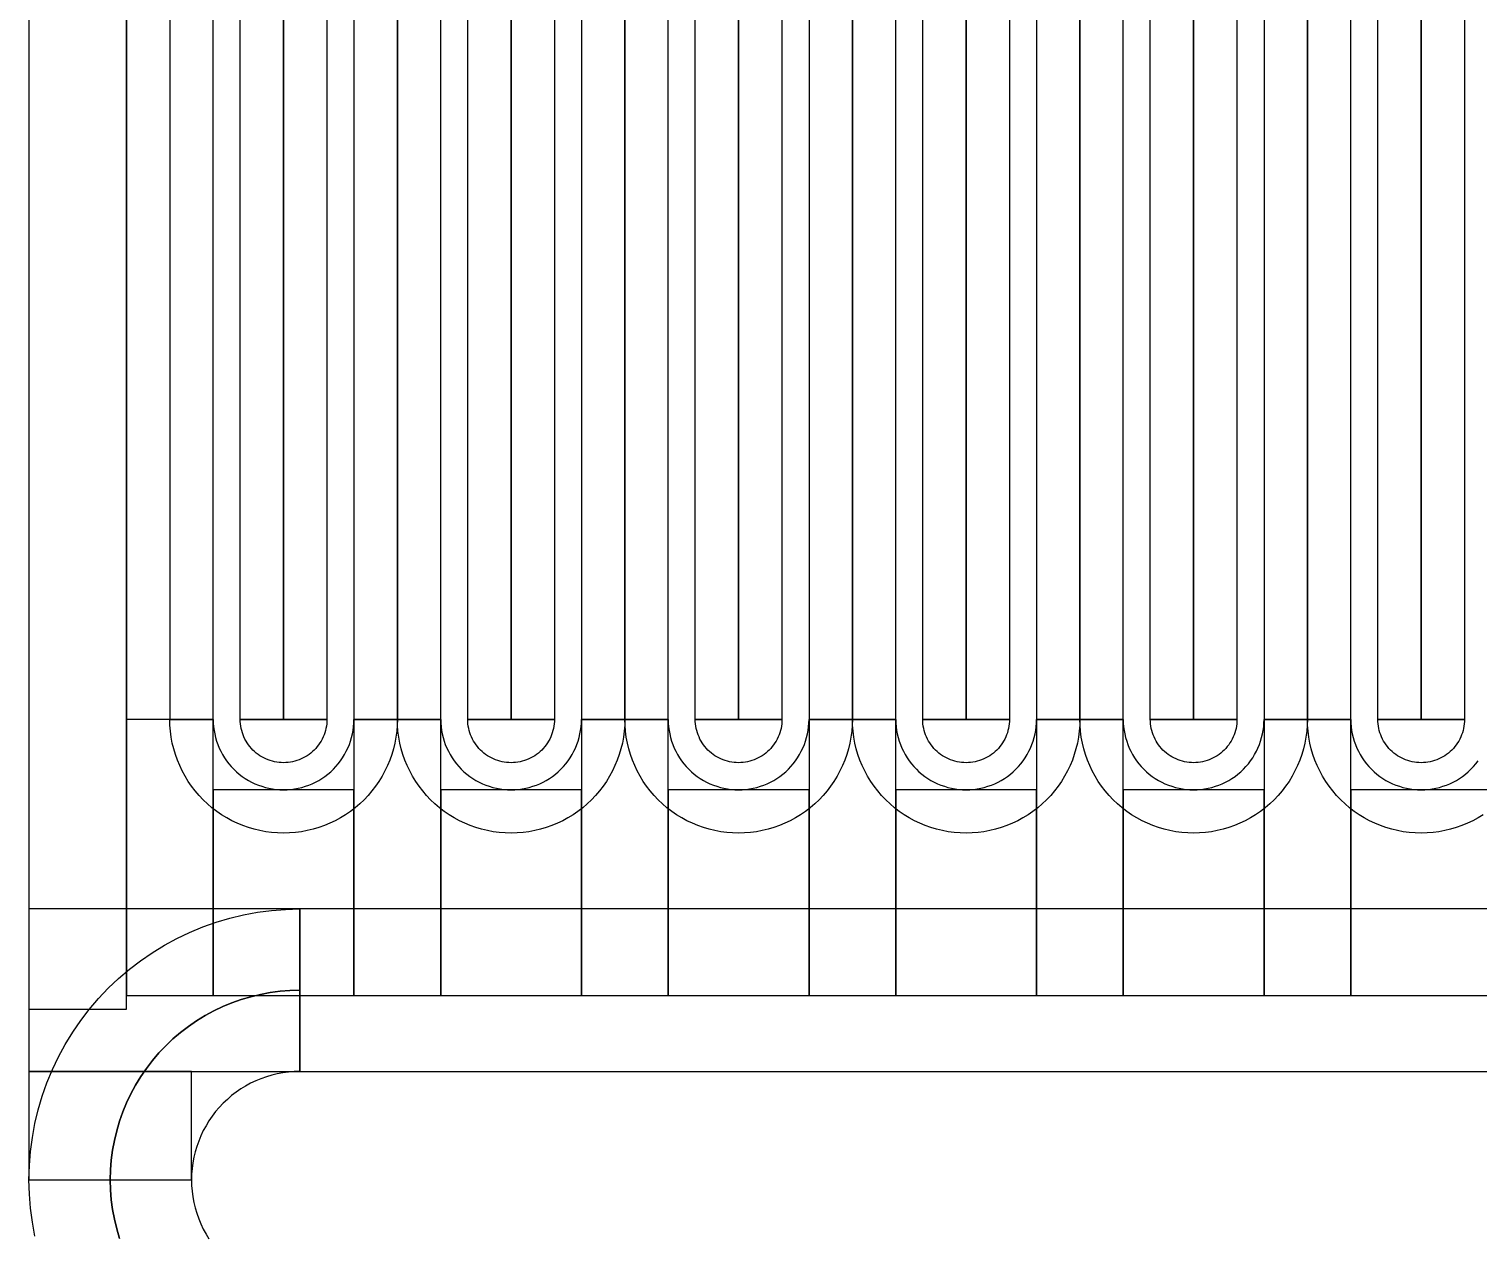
# Model space of a CAD drawing. Extents: x -21939 to 21943, y -23600 to 16600.
# Drawn here: x -538 to -270.5, y -21690 to -21467.6 of the extents above; entities that cross this region are included whole.
import ezdxf

# ---------------------------------------------------------------- set-up
doc = ezdxf.new("R2010")
doc.units = 0

# ---------------------------------------------------------------- blocks, each defined once
blk = doc.blocks.new('QTUNE1')
for points in [[(2796, 2705), (2796, 2995), (2788, 2995), (2788, 2705), (2796, 2705)], [(2801, 2705), (2801, 2995), (2809, 2995), (2809, 2705), (2801, 2705)], [(2817, 2995), (2817, 2705), (2809, 2705), (2809, 2995), (2817, 2995)], [(2822, 2995), (2822, 2705), (2830, 2705), (2830, 2995), (2822, 2995)], [(2838, 2705), (2838, 2995), (2830, 2995), (2830, 2705), (2838, 2705)], [(2843, 2705), (2843, 2995), (2851, 2995), (2851, 2705), (2843, 2705)], [(2859, 2995), (2859, 2705), (2851, 2705), (2851, 2995), (2859, 2995)], [(2864, 2995), (2864, 2705), (2872, 2705), (2872, 2995), (2864, 2995)], [(2880, 2705), (2880, 2995), (2872, 2995), (2872, 2705), (2880, 2705)], [(2885, 2705), (2885, 2995), (2893, 2995), (2893, 2705), (2885, 2705)], [(2901, 2995), (2901, 2705), (2893, 2705), (2893, 2995), (2901, 2995)], [(2906, 2995), (2906, 2705), (2914, 2705), (2914, 2995), (2906, 2995)], [(2922, 2705), (2922, 2995), (2914, 2995), (2914, 2705), (2922, 2705)], [(2927, 2705), (2927, 2995), (2935, 2995), (2935, 2705), (2927, 2705)], [(2943, 2995), (2943, 2705), (2935, 2705), (2935, 2995), (2943, 2995)], [(2948, 2995), (2948, 2705), (2956, 2705), (2956, 2995), (2948, 2995)], [(2964, 2705), (2964, 2995), (2956, 2995), (2956, 2705), (2964, 2705)], [(2969, 2705), (2969, 2995), (2977, 2995), (2977, 2705), (2969, 2705)], [(2985, 2995), (2985, 2705), (2977, 2705), (2977, 2995), (2985, 2995)], [(2990, 2995), (2990, 2705), (2998, 2705), (2998, 2995), (2990, 2995)], [(3006, 2705), (3006, 2995), (2998, 2995), (2998, 2705), (3006, 2705)], [(3011, 2705), (3011, 2995), (3019, 2995), (3019, 2705), (3011, 2705)], [(3027, 2995), (3027, 2705), (3019, 2705), (3019, 2995), (3027, 2995)], [(2780, 2860.5), (2780, 2654), (2796, 2654), (2796, 2860.5), (2780, 2860.5)], [(2762, 2845), (2762, 2651.5), (2780, 2651.5), (2780, 2845), (2762, 2845)], [(2796, 2705), (2780, 2705), (2780, 2654), (2796, 2654), (2796, 2705)], [(2830, 2705), (2829.97, 2703.9), (2829.88, 2702.8), (2829.74, 2701.71), (2829.54, 2700.63), (2829.28, 2699.56), (2828.97, 2698.51), (2828.61, 2697.47), (2828.18, 2696.46), (2827.71, 2695.47), (2827.19, 2694.5), (2826.61, 2693.56), (2825.99, 2692.66), (2825.32, 2691.78), (2824.61, 2690.95), (2823.85, 2690.15), (2823.05, 2689.39), (2822.22, 2688.68), (2821.34, 2688.01), (2820.44, 2687.39), (2819.5, 2686.81), (2818.53, 2686.29), (2817.54, 2685.82), (2816.53, 2685.39), (2815.49, 2685.03), (2814.44, 2684.72), (2813.37, 2684.46), (2812.29, 2684.26), (2811.2, 2684.12), (2810.1, 2684.03), (2809, 2684), (2807.9, 2684.03), (2806.8, 2684.12), (2805.71, 2684.26), (2804.63, 2684.46), (2803.56, 2684.72), (2802.51, 2685.03), (2801.47, 2685.39), (2800.46, 2685.82), (2799.47, 2686.29), (2798.5, 2686.81), (2797.56, 2687.39), (2796.66, 2688.01), (2795.78, 2688.68), (2794.95, 2689.39), (2794.15, 2690.15), (2793.39, 2690.95), (2792.68, 2691.78), (2792.01, 2692.66), (2791.39, 2693.56), (2790.81, 2694.5), (2790.29, 2695.47), (2789.82, 2696.46), (2789.39, 2697.47), (2789.03, 2698.51), (2788.72, 2699.56), (2788.46, 2700.63), (2788.26, 2701.71), (2788.12, 2702.8), (2788.03, 2703.9), (2788, 2705), (2796, 2705), (2796.02, 2704.32), (2796.07, 2703.64), (2796.16, 2702.97), (2796.28, 2702.3), (2796.44, 2701.64), (2796.64, 2700.98), (2796.86, 2700.34), (2797.12, 2699.71), (2797.42, 2699.1), (2797.74, 2698.5), (2798.1, 2697.92), (2798.48, 2697.36), (2798.9, 2696.82), (2799.34, 2696.3), (2799.81, 2695.81), (2800.3, 2695.34), (2800.82, 2694.9), (2801.36, 2694.48), (2801.92, 2694.1), (2802.5, 2693.74), (2803.1, 2693.42), (2803.71, 2693.12), (2804.34, 2692.86), (2804.98, 2692.64), (2805.64, 2692.44), (2806.3, 2692.28), (2806.97, 2692.16), (2807.64, 2692.07), (2808.32, 2692.02), (2809, 2692), (2809.68, 2692.02), (2810.36, 2692.07), (2811.03, 2692.16), (2811.7, 2692.28), (2812.36, 2692.44), (2813.02, 2692.64), (2813.66, 2692.86), (2814.29, 2693.12), (2814.9, 2693.42), (2815.5, 2693.74), (2816.08, 2694.1), (2816.64, 2694.48), (2817.18, 2694.9), (2817.7, 2695.34), (2818.19, 2695.81), (2818.66, 2696.3), (2819.1, 2696.82), (2819.52, 2697.36), (2819.9, 2697.92), (2820.26, 2698.5), (2820.58, 2699.1), (2820.88, 2699.71), (2821.14, 2700.34), (2821.36, 2700.98), (2821.56, 2701.64), (2821.72, 2702.3), (2821.84, 2702.97), (2821.93, 2703.64), (2821.98, 2704.32), (2822, 2705), (2830, 2705)], [(2817, 2705), (2816.99, 2704.58), (2816.96, 2704.16), (2816.9, 2703.75), (2816.83, 2703.34), (2816.73, 2702.93), (2816.61, 2702.53), (2816.47, 2702.13), (2816.31, 2701.75), (2816.13, 2701.37), (2815.93, 2701), (2815.71, 2700.64), (2815.47, 2700.3), (2815.22, 2699.97), (2814.95, 2699.65), (2814.66, 2699.34), (2814.35, 2699.05), (2814.03, 2698.78), (2813.7, 2698.53), (2813.36, 2698.29), (2813, 2698.07), (2812.63, 2697.87), (2812.25, 2697.69), (2811.87, 2697.53), (2811.47, 2697.39), (2811.07, 2697.27), (2810.66, 2697.17), (2810.25, 2697.1), (2809.84, 2697.04), (2809.42, 2697.01), (2809, 2697), (2808.58, 2697.01), (2808.16, 2697.04), (2807.75, 2697.1), (2807.34, 2697.17), (2806.93, 2697.27), (2806.53, 2697.39), (2806.13, 2697.53), (2805.75, 2697.69), (2805.37, 2697.87), (2805, 2698.07), (2804.64, 2698.29), (2804.3, 2698.53), (2803.97, 2698.78), (2803.65, 2699.05), (2803.34, 2699.34), (2803.05, 2699.65), (2802.78, 2699.97), (2802.53, 2700.3), (2802.29, 2700.64), (2802.07, 2701), (2801.87, 2701.37), (2801.69, 2701.75), (2801.53, 2702.13), (2801.39, 2702.53), (2801.27, 2702.93), (2801.17, 2703.34), (2801.1, 2703.75), (2801.04, 2704.16), (2801.01, 2704.58), (2801, 2705), (2809, 2705), (2809, 2705), (2809, 2705), (2809, 2705), (2809, 2705), (2809, 2705), (2809, 2705), (2809, 2705), (2809, 2705), (2809, 2705), (2809, 2705), (2809, 2705), (2809, 2705), (2809, 2705), (2809, 2705), (2809, 2705), (2809, 2705), (2809, 2705), (2809, 2705), (2809, 2705), (2809, 2705), (2809, 2705), (2809, 2705), (2809, 2705), (2809, 2705), (2809, 2705), (2809, 2705), (2809, 2705), (2809, 2705), (2809, 2705), (2809, 2705), (2809, 2705), (2809, 2705), (2809, 2705), (2809, 2705), (2809, 2705), (2809, 2705), (2809, 2705), (2809, 2705), (2809, 2705), (2809, 2705), (2809, 2705), (2809, 2705), (2809, 2705), (2809, 2705), (2809, 2705), (2809, 2705), (2809, 2705), (2809, 2705), (2809, 2705), (2809, 2705), (2809, 2705), (2809, 2705), (2809, 2705), (2809, 2705), (2809, 2705), (2809, 2705), (2809, 2705), (2809, 2705), (2809, 2705), (2809, 2705), (2817, 2705)], [(2838, 2705), (2822, 2705), (2822, 2654), (2838, 2654), (2838, 2705)], [(2872, 2705), (2871.97, 2703.9), (2871.88, 2702.8), (2871.74, 2701.71), (2871.54, 2700.63), (2871.28, 2699.56), (2870.97, 2698.51), (2870.61, 2697.47), (2870.18, 2696.46), (2869.71, 2695.47), (2869.19, 2694.5), (2868.61, 2693.56), (2867.99, 2692.66), (2867.32, 2691.78), (2866.61, 2690.95), (2865.85, 2690.15), (2865.05, 2689.39), (2864.22, 2688.68), (2863.34, 2688.01), (2862.44, 2687.39), (2861.5, 2686.81), (2860.53, 2686.29), (2859.54, 2685.82), (2858.53, 2685.39), (2857.49, 2685.03), (2856.44, 2684.72), (2855.37, 2684.46), (2854.29, 2684.26), (2853.2, 2684.12), (2852.1, 2684.03), (2851, 2684), (2849.9, 2684.03), (2848.8, 2684.12), (2847.71, 2684.26), (2846.63, 2684.46), (2845.56, 2684.72), (2844.51, 2685.03), (2843.47, 2685.39), (2842.46, 2685.82), (2841.47, 2686.29), (2840.5, 2686.81), (2839.56, 2687.39), (2838.66, 2688.01), (2837.78, 2688.68), (2836.95, 2689.39), (2836.15, 2690.15), (2835.39, 2690.95), (2834.68, 2691.78), (2834.01, 2692.66), (2833.39, 2693.56), (2832.81, 2694.5), (2832.29, 2695.47), (2831.82, 2696.46), (2831.39, 2697.47), (2831.03, 2698.51), (2830.72, 2699.56), (2830.46, 2700.63), (2830.26, 2701.71), (2830.12, 2702.8), (2830.03, 2703.9), (2830, 2705), (2838, 2705), (2838.02, 2704.32), (2838.07, 2703.64), (2838.16, 2702.97), (2838.28, 2702.3), (2838.44, 2701.64), (2838.64, 2700.98), (2838.86, 2700.34), (2839.12, 2699.71), (2839.42, 2699.1), (2839.74, 2698.5), (2840.1, 2697.92), (2840.48, 2697.36), (2840.9, 2696.82), (2841.34, 2696.3), (2841.81, 2695.81), (2842.3, 2695.34), (2842.82, 2694.9), (2843.36, 2694.48), (2843.92, 2694.1), (2844.5, 2693.74), (2845.1, 2693.42), (2845.71, 2693.12), (2846.34, 2692.86), (2846.98, 2692.64), (2847.64, 2692.44), (2848.3, 2692.28), (2848.97, 2692.16), (2849.64, 2692.07), (2850.32, 2692.02), (2851, 2692), (2851.68, 2692.02), (2852.36, 2692.07), (2853.03, 2692.16), (2853.7, 2692.28), (2854.36, 2692.44), (2855.02, 2692.64), (2855.66, 2692.86), (2856.29, 2693.12), (2856.9, 2693.42), (2857.5, 2693.74), (2858.08, 2694.1), (2858.64, 2694.48), (2859.18, 2694.9), (2859.7, 2695.34), (2860.19, 2695.81), (2860.66, 2696.3), (2861.1, 2696.82), (2861.52, 2697.36), (2861.9, 2697.92), (2862.26, 2698.5), (2862.58, 2699.1), (2862.88, 2699.71), (2863.14, 2700.34), (2863.36, 2700.98), (2863.56, 2701.64), (2863.72, 2702.3), (2863.84, 2702.97), (2863.93, 2703.64), (2863.98, 2704.32), (2864, 2705), (2872, 2705)], [(2859, 2705), (2858.99, 2704.58), (2858.96, 2704.16), (2858.9, 2703.75), (2858.83, 2703.34), (2858.73, 2702.93), (2858.61, 2702.53), (2858.47, 2702.13), (2858.31, 2701.75), (2858.13, 2701.37), (2857.93, 2701), (2857.71, 2700.64), (2857.47, 2700.3), (2857.22, 2699.97), (2856.95, 2699.65), (2856.66, 2699.34), (2856.35, 2699.05), (2856.03, 2698.78), (2855.7, 2698.53), (2855.36, 2698.29), (2855, 2698.07), (2854.63, 2697.87), (2854.25, 2697.69), (2853.87, 2697.53), (2853.47, 2697.39), (2853.07, 2697.27), (2852.66, 2697.17), (2852.25, 2697.1), (2851.84, 2697.04), (2851.42, 2697.01), (2851, 2697), (2850.58, 2697.01), (2850.16, 2697.04), (2849.75, 2697.1), (2849.34, 2697.17), (2848.93, 2697.27), (2848.53, 2697.39), (2848.13, 2697.53), (2847.75, 2697.69), (2847.37, 2697.87), (2847, 2698.07), (2846.64, 2698.29), (2846.3, 2698.53), (2845.97, 2698.78), (2845.65, 2699.05), (2845.34, 2699.34), (2845.05, 2699.65), (2844.78, 2699.97), (2844.53, 2700.3), (2844.29, 2700.64), (2844.07, 2701), (2843.87, 2701.37), (2843.69, 2701.75), (2843.53, 2702.13), (2843.39, 2702.53), (2843.27, 2702.93), (2843.17, 2703.34), (2843.1, 2703.75), (2843.04, 2704.16), (2843.01, 2704.58), (2843, 2705), (2851, 2705), (2851, 2705), (2851, 2705), (2851, 2705), (2851, 2705), (2851, 2705), (2851, 2705), (2851, 2705), (2851, 2705), (2851, 2705), (2851, 2705), (2851, 2705), (2851, 2705), (2851, 2705), (2851, 2705), (2851, 2705), (2851, 2705), (2851, 2705), (2851, 2705), (2851, 2705), (2851, 2705), (2851, 2705), (2851, 2705), (2851, 2705), (2851, 2705), (2851, 2705), (2851, 2705), (2851, 2705), (2851, 2705), (2851, 2705), (2851, 2705), (2851, 2705), (2851, 2705), (2851, 2705), (2851, 2705), (2851, 2705), (2851, 2705), (2851, 2705), (2851, 2705), (2851, 2705), (2851, 2705), (2851, 2705), (2851, 2705), (2851, 2705), (2851, 2705), (2851, 2705), (2851, 2705), (2851, 2705), (2851, 2705), (2851, 2705), (2851, 2705), (2851, 2705), (2851, 2705), (2851, 2705), (2851, 2705), (2851, 2705), (2851, 2705), (2851, 2705), (2851, 2705), (2851, 2705), (2851, 2705), (2859, 2705)], [(2880, 2705), (2864, 2705), (2864, 2654), (2880, 2654), (2880, 2705)], [(2914, 2705), (2913.97, 2703.9), (2913.88, 2702.8), (2913.74, 2701.71), (2913.54, 2700.63), (2913.28, 2699.56), (2912.97, 2698.51), (2912.61, 2697.47), (2912.18, 2696.46), (2911.71, 2695.47), (2911.19, 2694.5), (2910.61, 2693.56), (2909.99, 2692.66), (2909.32, 2691.78), (2908.61, 2690.95), (2907.85, 2690.15), (2907.05, 2689.39), (2906.22, 2688.68), (2905.34, 2688.01), (2904.44, 2687.39), (2903.5, 2686.81), (2902.53, 2686.29), (2901.54, 2685.82), (2900.53, 2685.39), (2899.49, 2685.03), (2898.44, 2684.72), (2897.37, 2684.46), (2896.29, 2684.26), (2895.2, 2684.12), (2894.1, 2684.03), (2893, 2684), (2891.9, 2684.03), (2890.8, 2684.12), (2889.71, 2684.26), (2888.63, 2684.46), (2887.56, 2684.72), (2886.51, 2685.03), (2885.47, 2685.39), (2884.46, 2685.82), (2883.47, 2686.29), (2882.5, 2686.81), (2881.56, 2687.39), (2880.66, 2688.01), (2879.78, 2688.68), (2878.95, 2689.39), (2878.15, 2690.15), (2877.39, 2690.95), (2876.68, 2691.78), (2876.01, 2692.66), (2875.39, 2693.56), (2874.81, 2694.5), (2874.29, 2695.47), (2873.82, 2696.46), (2873.39, 2697.47), (2873.03, 2698.51), (2872.72, 2699.56), (2872.46, 2700.63), (2872.26, 2701.71), (2872.12, 2702.8), (2872.03, 2703.9), (2872, 2705), (2880, 2705), (2880.02, 2704.32), (2880.07, 2703.64), (2880.16, 2702.97), (2880.28, 2702.3), (2880.44, 2701.64), (2880.64, 2700.98), (2880.86, 2700.34), (2881.12, 2699.71), (2881.42, 2699.1), (2881.74, 2698.5), (2882.1, 2697.92), (2882.48, 2697.36), (2882.9, 2696.82), (2883.34, 2696.3), (2883.81, 2695.81), (2884.3, 2695.34), (2884.82, 2694.9), (2885.36, 2694.48), (2885.92, 2694.1), (2886.5, 2693.74), (2887.1, 2693.42), (2887.71, 2693.12), (2888.34, 2692.86), (2888.98, 2692.64), (2889.64, 2692.44), (2890.3, 2692.28), (2890.97, 2692.16), (2891.64, 2692.07), (2892.32, 2692.02), (2893, 2692), (2893.68, 2692.02), (2894.36, 2692.07), (2895.03, 2692.16), (2895.7, 2692.28), (2896.36, 2692.44), (2897.02, 2692.64), (2897.66, 2692.86), (2898.29, 2693.12), (2898.9, 2693.42), (2899.5, 2693.74), (2900.08, 2694.1), (2900.64, 2694.48), (2901.18, 2694.9), (2901.7, 2695.34), (2902.19, 2695.81), (2902.66, 2696.3), (2903.1, 2696.82), (2903.52, 2697.36), (2903.9, 2697.92), (2904.26, 2698.5), (2904.58, 2699.1), (2904.88, 2699.71), (2905.14, 2700.34), (2905.36, 2700.98), (2905.56, 2701.64), (2905.72, 2702.3), (2905.84, 2702.97), (2905.93, 2703.64), (2905.98, 2704.32), (2906, 2705), (2914, 2705)], [(2901, 2705), (2900.99, 2704.58), (2900.96, 2704.16), (2900.9, 2703.75), (2900.83, 2703.34), (2900.73, 2702.93), (2900.61, 2702.53), (2900.47, 2702.13), (2900.31, 2701.75), (2900.13, 2701.37), (2899.93, 2701), (2899.71, 2700.64), (2899.47, 2700.3), (2899.22, 2699.97), (2898.95, 2699.65), (2898.66, 2699.34), (2898.35, 2699.05), (2898.03, 2698.78), (2897.7, 2698.53), (2897.36, 2698.29), (2897, 2698.07), (2896.63, 2697.87), (2896.25, 2697.69), (2895.87, 2697.53), (2895.47, 2697.39), (2895.07, 2697.27), (2894.66, 2697.17), (2894.25, 2697.1), (2893.84, 2697.04), (2893.42, 2697.01), (2893, 2697), (2892.58, 2697.01), (2892.16, 2697.04), (2891.75, 2697.1), (2891.34, 2697.17), (2890.93, 2697.27), (2890.53, 2697.39), (2890.13, 2697.53), (2889.75, 2697.69), (2889.37, 2697.87), (2889, 2698.07), (2888.64, 2698.29), (2888.3, 2698.53), (2887.97, 2698.78), (2887.65, 2699.05), (2887.34, 2699.34), (2887.05, 2699.65), (2886.78, 2699.97), (2886.53, 2700.3), (2886.29, 2700.64), (2886.07, 2701), (2885.87, 2701.37), (2885.69, 2701.75), (2885.53, 2702.13), (2885.39, 2702.53), (2885.27, 2702.93), (2885.17, 2703.34), (2885.1, 2703.75), (2885.04, 2704.16), (2885.01, 2704.58), (2885, 2705), (2893, 2705), (2893, 2705), (2893, 2705), (2893, 2705), (2893, 2705), (2893, 2705), (2893, 2705), (2893, 2705), (2893, 2705), (2893, 2705), (2893, 2705), (2893, 2705), (2893, 2705), (2893, 2705), (2893, 2705), (2893, 2705), (2893, 2705), (2893, 2705), (2893, 2705), (2893, 2705), (2893, 2705), (2893, 2705), (2893, 2705), (2893, 2705), (2893, 2705), (2893, 2705), (2893, 2705), (2893, 2705), (2893, 2705), (2893, 2705), (2893, 2705), (2893, 2705), (2893, 2705), (2893, 2705), (2893, 2705), (2893, 2705), (2893, 2705), (2893, 2705), (2893, 2705), (2893, 2705), (2893, 2705), (2893, 2705), (2893, 2705), (2893, 2705), (2893, 2705), (2893, 2705), (2893, 2705), (2893, 2705), (2893, 2705), (2893, 2705), (2893, 2705), (2893, 2705), (2893, 2705), (2893, 2705), (2893, 2705), (2893, 2705), (2893, 2705), (2893, 2705), (2893, 2705), (2893, 2705), (2893, 2705), (2901, 2705)], [(2922, 2705), (2906, 2705), (2906, 2654), (2922, 2654), (2922, 2705)], [(2956, 2705), (2955.97, 2703.9), (2955.88, 2702.8), (2955.74, 2701.71), (2955.54, 2700.63), (2955.28, 2699.56), (2954.97, 2698.51), (2954.61, 2697.47), (2954.18, 2696.46), (2953.71, 2695.47), (2953.19, 2694.5), (2952.61, 2693.56), (2951.99, 2692.66), (2951.32, 2691.78), (2950.61, 2690.95), (2949.85, 2690.15), (2949.05, 2689.39), (2948.22, 2688.68), (2947.34, 2688.01), (2946.44, 2687.39), (2945.5, 2686.81), (2944.53, 2686.29), (2943.54, 2685.82), (2942.53, 2685.39), (2941.49, 2685.03), (2940.44, 2684.72), (2939.37, 2684.46), (2938.29, 2684.26), (2937.2, 2684.12), (2936.1, 2684.03), (2935, 2684), (2933.9, 2684.03), (2932.8, 2684.12), (2931.71, 2684.26), (2930.63, 2684.46), (2929.56, 2684.72), (2928.51, 2685.03), (2927.47, 2685.39), (2926.46, 2685.82), (2925.47, 2686.29), (2924.5, 2686.81), (2923.56, 2687.39), (2922.66, 2688.01), (2921.78, 2688.68), (2920.95, 2689.39), (2920.15, 2690.15), (2919.39, 2690.95), (2918.68, 2691.78), (2918.01, 2692.66), (2917.39, 2693.56), (2916.81, 2694.5), (2916.29, 2695.47), (2915.82, 2696.46), (2915.39, 2697.47), (2915.03, 2698.51), (2914.72, 2699.56), (2914.46, 2700.63), (2914.26, 2701.71), (2914.12, 2702.8), (2914.03, 2703.9), (2914, 2705), (2922, 2705), (2922.02, 2704.32), (2922.07, 2703.64), (2922.16, 2702.97), (2922.28, 2702.3), (2922.44, 2701.64), (2922.64, 2700.98), (2922.86, 2700.34), (2923.12, 2699.71), (2923.42, 2699.1), (2923.74, 2698.5), (2924.1, 2697.92), (2924.48, 2697.36), (2924.9, 2696.82), (2925.34, 2696.3), (2925.81, 2695.81), (2926.3, 2695.34), (2926.82, 2694.9), (2927.36, 2694.48), (2927.92, 2694.1), (2928.5, 2693.74), (2929.1, 2693.42), (2929.71, 2693.12), (2930.34, 2692.86), (2930.98, 2692.64), (2931.64, 2692.44), (2932.3, 2692.28), (2932.97, 2692.16), (2933.64, 2692.07), (2934.32, 2692.02), (2935, 2692), (2935.68, 2692.02), (2936.36, 2692.07), (2937.03, 2692.16), (2937.7, 2692.28), (2938.36, 2692.44), (2939.02, 2692.64), (2939.66, 2692.86), (2940.29, 2693.12), (2940.9, 2693.42), (2941.5, 2693.74), (2942.08, 2694.1), (2942.64, 2694.48), (2943.18, 2694.9), (2943.7, 2695.34), (2944.19, 2695.81), (2944.66, 2696.3), (2945.1, 2696.82), (2945.52, 2697.36), (2945.9, 2697.92), (2946.26, 2698.5), (2946.58, 2699.1), (2946.88, 2699.71), (2947.14, 2700.34), (2947.36, 2700.98), (2947.56, 2701.64), (2947.72, 2702.3), (2947.84, 2702.97), (2947.93, 2703.64), (2947.98, 2704.32), (2948, 2705), (2956, 2705)], [(2943, 2705), (2942.99, 2704.58), (2942.96, 2704.16), (2942.9, 2703.75), (2942.83, 2703.34), (2942.73, 2702.93), (2942.61, 2702.53), (2942.47, 2702.13), (2942.31, 2701.75), (2942.13, 2701.37), (2941.93, 2701), (2941.71, 2700.64), (2941.47, 2700.3), (2941.22, 2699.97), (2940.95, 2699.65), (2940.66, 2699.34), (2940.35, 2699.05), (2940.03, 2698.78), (2939.7, 2698.53), (2939.36, 2698.29), (2939, 2698.07), (2938.63, 2697.87), (2938.25, 2697.69), (2937.87, 2697.53), (2937.47, 2697.39), (2937.07, 2697.27), (2936.66, 2697.17), (2936.25, 2697.1), (2935.84, 2697.04), (2935.42, 2697.01), (2935, 2697), (2934.58, 2697.01), (2934.16, 2697.04), (2933.75, 2697.1), (2933.34, 2697.17), (2932.93, 2697.27), (2932.53, 2697.39), (2932.13, 2697.53), (2931.75, 2697.69), (2931.37, 2697.87), (2931, 2698.07), (2930.64, 2698.29), (2930.3, 2698.53), (2929.97, 2698.78), (2929.65, 2699.05), (2929.34, 2699.34), (2929.05, 2699.65), (2928.78, 2699.97), (2928.53, 2700.3), (2928.29, 2700.64), (2928.07, 2701), (2927.87, 2701.37), (2927.69, 2701.75), (2927.53, 2702.13), (2927.39, 2702.53), (2927.27, 2702.93), (2927.17, 2703.34), (2927.1, 2703.75), (2927.04, 2704.16), (2927.01, 2704.58), (2927, 2705), (2935, 2705), (2935, 2705), (2935, 2705), (2935, 2705), (2935, 2705), (2935, 2705), (2935, 2705), (2935, 2705), (2935, 2705), (2935, 2705), (2935, 2705), (2935, 2705), (2935, 2705), (2935, 2705), (2935, 2705), (2935, 2705), (2935, 2705), (2935, 2705), (2935, 2705), (2935, 2705), (2935, 2705), (2935, 2705), (2935, 2705), (2935, 2705), (2935, 2705), (2935, 2705), (2935, 2705), (2935, 2705), (2935, 2705), (2935, 2705), (2935, 2705), (2935, 2705), (2935, 2705), (2935, 2705), (2935, 2705), (2935, 2705), (2935, 2705), (2935, 2705), (2935, 2705), (2935, 2705), (2935, 2705), (2935, 2705), (2935, 2705), (2935, 2705), (2935, 2705), (2935, 2705), (2935, 2705), (2935, 2705), (2935, 2705), (2935, 2705), (2935, 2705), (2935, 2705), (2935, 2705), (2935, 2705), (2935, 2705), (2935, 2705), (2935, 2705), (2935, 2705), (2935, 2705), (2935, 2705), (2935, 2705), (2943, 2705)], [(2964, 2705), (2948, 2705), (2948, 2654), (2964, 2654), (2964, 2705)], [(2998, 2705), (2997.97, 2703.9), (2997.88, 2702.8), (2997.74, 2701.71), (2997.54, 2700.63), (2997.28, 2699.56), (2996.97, 2698.51), (2996.61, 2697.47), (2996.18, 2696.46), (2995.71, 2695.47), (2995.19, 2694.5), (2994.61, 2693.56), (2993.99, 2692.66), (2993.32, 2691.78), (2992.61, 2690.95), (2991.85, 2690.15), (2991.05, 2689.39), (2990.22, 2688.68), (2989.34, 2688.01), (2988.44, 2687.39), (2987.5, 2686.81), (2986.53, 2686.29), (2985.54, 2685.82), (2984.53, 2685.39), (2983.49, 2685.03), (2982.44, 2684.72), (2981.37, 2684.46), (2980.29, 2684.26), (2979.2, 2684.12), (2978.1, 2684.03), (2977, 2684), (2975.9, 2684.03), (2974.8, 2684.12), (2973.71, 2684.26), (2972.63, 2684.46), (2971.56, 2684.72), (2970.51, 2685.03), (2969.47, 2685.39), (2968.46, 2685.82), (2967.47, 2686.29), (2966.5, 2686.81), (2965.56, 2687.39), (2964.66, 2688.01), (2963.78, 2688.68), (2962.95, 2689.39), (2962.15, 2690.15), (2961.39, 2690.95), (2960.68, 2691.78), (2960.01, 2692.66), (2959.39, 2693.56), (2958.81, 2694.5), (2958.29, 2695.47), (2957.82, 2696.46), (2957.39, 2697.47), (2957.03, 2698.51), (2956.72, 2699.56), (2956.46, 2700.63), (2956.26, 2701.71), (2956.12, 2702.8), (2956.03, 2703.9), (2956, 2705), (2964, 2705), (2964.02, 2704.32), (2964.07, 2703.64), (2964.16, 2702.97), (2964.28, 2702.3), (2964.44, 2701.64), (2964.64, 2700.98), (2964.86, 2700.34), (2965.12, 2699.71), (2965.42, 2699.1), (2965.74, 2698.5), (2966.1, 2697.92), (2966.48, 2697.36), (2966.9, 2696.82), (2967.34, 2696.3), (2967.81, 2695.81), (2968.3, 2695.34), (2968.82, 2694.9), (2969.36, 2694.48), (2969.92, 2694.1), (2970.5, 2693.74), (2971.1, 2693.42), (2971.71, 2693.12), (2972.34, 2692.86), (2972.98, 2692.64), (2973.64, 2692.44), (2974.3, 2692.28), (2974.97, 2692.16), (2975.64, 2692.07), (2976.32, 2692.02), (2977, 2692), (2977.68, 2692.02), (2978.36, 2692.07), (2979.03, 2692.16), (2979.7, 2692.28), (2980.36, 2692.44), (2981.02, 2692.64), (2981.66, 2692.86), (2982.29, 2693.12), (2982.9, 2693.42), (2983.5, 2693.74), (2984.08, 2694.1), (2984.64, 2694.48), (2985.18, 2694.9), (2985.7, 2695.34), (2986.19, 2695.81), (2986.66, 2696.3), (2987.1, 2696.82), (2987.52, 2697.36), (2987.9, 2697.92), (2988.26, 2698.5), (2988.58, 2699.1), (2988.88, 2699.71), (2989.14, 2700.34), (2989.36, 2700.98), (2989.56, 2701.64), (2989.72, 2702.3), (2989.84, 2702.97), (2989.93, 2703.64), (2989.98, 2704.32), (2990, 2705), (2998, 2705)], [(2985, 2705), (2984.99, 2704.58), (2984.96, 2704.16), (2984.9, 2703.75), (2984.83, 2703.34), (2984.73, 2702.93), (2984.61, 2702.53), (2984.47, 2702.13), (2984.31, 2701.75), (2984.13, 2701.37), (2983.93, 2701), (2983.71, 2700.64), (2983.47, 2700.3), (2983.22, 2699.97), (2982.95, 2699.65), (2982.66, 2699.34), (2982.35, 2699.05), (2982.03, 2698.78), (2981.7, 2698.53), (2981.36, 2698.29), (2981, 2698.07), (2980.63, 2697.87), (2980.25, 2697.69), (2979.87, 2697.53), (2979.47, 2697.39), (2979.07, 2697.27), (2978.66, 2697.17), (2978.25, 2697.1), (2977.84, 2697.04), (2977.42, 2697.01), (2977, 2697), (2976.58, 2697.01), (2976.16, 2697.04), (2975.75, 2697.1), (2975.34, 2697.17), (2974.93, 2697.27), (2974.53, 2697.39), (2974.13, 2697.53), (2973.75, 2697.69), (2973.37, 2697.87), (2973, 2698.07), (2972.64, 2698.29), (2972.3, 2698.53), (2971.97, 2698.78), (2971.65, 2699.05), (2971.34, 2699.34), (2971.05, 2699.65), (2970.78, 2699.97), (2970.53, 2700.3), (2970.29, 2700.64), (2970.07, 2701), (2969.87, 2701.37), (2969.69, 2701.75), (2969.53, 2702.13), (2969.39, 2702.53), (2969.27, 2702.93), (2969.17, 2703.34), (2969.1, 2703.75), (2969.04, 2704.16), (2969.01, 2704.58), (2969, 2705), (2977, 2705), (2977, 2705), (2977, 2705), (2977, 2705), (2977, 2705), (2977, 2705), (2977, 2705), (2977, 2705), (2977, 2705), (2977, 2705), (2977, 2705), (2977, 2705), (2977, 2705), (2977, 2705), (2977, 2705), (2977, 2705), (2977, 2705), (2977, 2705), (2977, 2705), (2977, 2705), (2977, 2705), (2977, 2705), (2977, 2705), (2977, 2705), (2977, 2705), (2977, 2705), (2977, 2705), (2977, 2705), (2977, 2705), (2977, 2705), (2977, 2705), (2977, 2705), (2977, 2705), (2977, 2705), (2977, 2705), (2977, 2705), (2977, 2705), (2977, 2705), (2977, 2705), (2977, 2705), (2977, 2705), (2977, 2705), (2977, 2705), (2977, 2705), (2977, 2705), (2977, 2705), (2977, 2705), (2977, 2705), (2977, 2705), (2977, 2705), (2977, 2705), (2977, 2705), (2977, 2705), (2977, 2705), (2977, 2705), (2977, 2705), (2977, 2705), (2977, 2705), (2977, 2705), (2977, 2705), (2977, 2705), (2985, 2705)], [(3006, 2705), (2990, 2705), (2990, 2654), (3006, 2654), (3006, 2705)], [(3030.44, 2687.39), (3029.5, 2686.81), (3028.53, 2686.29), (3027.54, 2685.82), (3026.53, 2685.39), (3025.49, 2685.03), (3024.44, 2684.72), (3023.37, 2684.46), (3022.29, 2684.26), (3021.2, 2684.12), (3020.1, 2684.03), (3019, 2684), (3017.9, 2684.03), (3016.8, 2684.12), (3015.71, 2684.26), (3014.63, 2684.46), (3013.56, 2684.72), (3012.51, 2685.03), (3011.47, 2685.39), (3010.46, 2685.82), (3009.47, 2686.29), (3008.5, 2686.81), (3007.56, 2687.39), (3006.66, 2688.01), (3005.78, 2688.68), (3004.95, 2689.39), (3004.15, 2690.15), (3003.39, 2690.95), (3002.68, 2691.78), (3002.01, 2692.66), (3001.39, 2693.56), (3000.81, 2694.5), (3000.29, 2695.47), (2999.82, 2696.46), (2999.39, 2697.47), (2999.03, 2698.51), (2998.72, 2699.56), (2998.46, 2700.63), (2998.26, 2701.71), (2998.12, 2702.8), (2998.03, 2703.9), (2998, 2705), (3006, 2705), (3006.02, 2704.32), (3006.07, 2703.64), (3006.16, 2702.97), (3006.28, 2702.3), (3006.44, 2701.64), (3006.64, 2700.98), (3006.86, 2700.34), (3007.12, 2699.71), (3007.42, 2699.1), (3007.74, 2698.5), (3008.1, 2697.92), (3008.48, 2697.36), (3008.9, 2696.82), (3009.34, 2696.3), (3009.81, 2695.81), (3010.3, 2695.34), (3010.82, 2694.9), (3011.36, 2694.48), (3011.92, 2694.1), (3012.5, 2693.74), (3013.1, 2693.42), (3013.71, 2693.12), (3014.34, 2692.86), (3014.98, 2692.64), (3015.64, 2692.44), (3016.3, 2692.28), (3016.97, 2692.16), (3017.64, 2692.07), (3018.32, 2692.02), (3019, 2692), (3019.68, 2692.02), (3020.36, 2692.07), (3021.03, 2692.16), (3021.7, 2692.28), (3022.36, 2692.44), (3023.02, 2692.64), (3023.66, 2692.86), (3024.29, 2693.12), (3024.9, 2693.42), (3025.5, 2693.74), (3026.08, 2694.1), (3026.64, 2694.48), (3027.18, 2694.9), (3027.7, 2695.34), (3028.19, 2695.81), (3028.66, 2696.3), (3029.1, 2696.82), (3029.52, 2697.36)], [(3027, 2705), (3026.99, 2704.58), (3026.96, 2704.16), (3026.9, 2703.75), (3026.83, 2703.34), (3026.73, 2702.93), (3026.61, 2702.53), (3026.47, 2702.13), (3026.31, 2701.75), (3026.13, 2701.37), (3025.93, 2701), (3025.71, 2700.64), (3025.47, 2700.3), (3025.22, 2699.97), (3024.95, 2699.65), (3024.66, 2699.34), (3024.35, 2699.05), (3024.03, 2698.78), (3023.7, 2698.53), (3023.36, 2698.29), (3023, 2698.07), (3022.63, 2697.87), (3022.25, 2697.69), (3021.87, 2697.53), (3021.47, 2697.39), (3021.07, 2697.27), (3020.66, 2697.17), (3020.25, 2697.1), (3019.84, 2697.04), (3019.42, 2697.01), (3019, 2697), (3018.58, 2697.01), (3018.16, 2697.04), (3017.75, 2697.1), (3017.34, 2697.17), (3016.93, 2697.27), (3016.53, 2697.39), (3016.13, 2697.53), (3015.75, 2697.69), (3015.37, 2697.87), (3015, 2698.07), (3014.64, 2698.29), (3014.3, 2698.53), (3013.97, 2698.78), (3013.65, 2699.05), (3013.34, 2699.34), (3013.05, 2699.65), (3012.78, 2699.97), (3012.53, 2700.3), (3012.29, 2700.64), (3012.07, 2701), (3011.87, 2701.37), (3011.69, 2701.75), (3011.53, 2702.13), (3011.39, 2702.53), (3011.27, 2702.93), (3011.17, 2703.34), (3011.1, 2703.75), (3011.04, 2704.16), (3011.01, 2704.58), (3011, 2705), (3019, 2705), (3019, 2705), (3019, 2705), (3019, 2705), (3019, 2705), (3019, 2705), (3019, 2705), (3019, 2705), (3019, 2705), (3019, 2705), (3019, 2705), (3019, 2705), (3019, 2705), (3019, 2705), (3019, 2705), (3019, 2705), (3019, 2705), (3019, 2705), (3019, 2705), (3019, 2705), (3019, 2705), (3019, 2705), (3019, 2705), (3019, 2705), (3019, 2705), (3019, 2705), (3019, 2705), (3019, 2705), (3019, 2705), (3019, 2705), (3019, 2705), (3019, 2705), (3019, 2705), (3019, 2705), (3019, 2705), (3019, 2705), (3019, 2705), (3019, 2705), (3019, 2705), (3019, 2705), (3019, 2705), (3019, 2705), (3019, 2705), (3019, 2705), (3019, 2705), (3019, 2705), (3019, 2705), (3019, 2705), (3019, 2705), (3019, 2705), (3019, 2705), (3019, 2705), (3019, 2705), (3019, 2705), (3019, 2705), (3019, 2705), (3019, 2705), (3019, 2705), (3019, 2705), (3019, 2705), (3019, 2705), (3027, 2705)], [(2822, 2692), (2796, 2692), (2796, 2654), (2822, 2654), (2822, 2692)], [(2864, 2692), (2838, 2692), (2838, 2654), (2864, 2654), (2864, 2692)], [(2906, 2692), (2880, 2692), (2880, 2654), (2906, 2654), (2906, 2692)], [(2948, 2692), (2922, 2692), (2922, 2654), (2948, 2654), (2948, 2692)], [(2990, 2692), (2964, 2692), (2964, 2654), (2990, 2654), (2990, 2692)], [(3032, 2692), (3006, 2692), (3006, 2654), (3032, 2654), (3032, 2692)], [(2812, 2670), (2762, 2670), (2762, 2640), (2812, 2640), (2812, 2670)], [(2763.09, 2609.6), (2762.62, 2612.18), (2762.27, 2614.77), (2762.07, 2617.38), (2762, 2620), (2762.07, 2622.62), (2762.27, 2625.23), (2762.62, 2627.82), (2763.09, 2630.4), (2763.7, 2632.94), (2764.45, 2635.45), (2765.32, 2637.92), (2766.32, 2640.34), (2767.45, 2642.7), (2768.7, 2645), (2770.07, 2647.23), (2771.55, 2649.39), (2773.14, 2651.47), (2774.84, 2653.46), (2776.64, 2655.36), (2778.54, 2657.16), (2780.53, 2658.86), (2782.61, 2660.45), (2784.77, 2661.93), (2787, 2663.3), (2789.3, 2664.55), (2791.66, 2665.68), (2794.08, 2666.68), (2796.55, 2667.55), (2799.06, 2668.3), (2801.6, 2668.91), (2804.18, 2669.38), (2806.77, 2669.73), (2809.38, 2669.93), (2812, 2670), (2812, 2655), (2810.17, 2654.95), (2808.34, 2654.81), (2806.52, 2654.57), (2804.72, 2654.24), (2802.94, 2653.81), (2801.18, 2653.29), (2799.46, 2652.68), (2797.76, 2651.97), (2796.11, 2651.19), (2794.5, 2650.31), (2792.94, 2649.35), (2791.43, 2648.32), (2789.97, 2647.2), (2788.58, 2646.01), (2787.25, 2644.75), (2785.99, 2643.42), (2784.8, 2642.03), (2783.68, 2640.57), (2782.65, 2639.06), (2781.69, 2637.5), (2780.81, 2635.89), (2780.03, 2634.24), (2779.32, 2632.54), (2778.71, 2630.82), (2778.19, 2629.06), (2777.76, 2627.28), (2777.43, 2625.48), (2777.19, 2623.66), (2777.05, 2621.83), (2777, 2620), (2777.05, 2618.17), (2777.19, 2616.34), (2777.43, 2614.52), (2777.76, 2612.72), (2778.19, 2610.94), (2778.71, 2609.18)], [(2812, 2640), (3150, 2640), (3150, 2670), (2812, 2670), (2812, 2640)], [(2778.71, 2609.18), (2778.19, 2610.94), (2777.76, 2612.72), (2777.43, 2614.52), (2777.19, 2616.34), (2777.05, 2618.17), (2777, 2620), (2777.05, 2621.83), (2777.19, 2623.66), (2777.43, 2625.48), (2777.76, 2627.28), (2778.19, 2629.06), (2778.71, 2630.82), (2779.32, 2632.54), (2780.03, 2634.24), (2780.81, 2635.89), (2781.69, 2637.5), (2782.65, 2639.06), (2783.68, 2640.57), (2784.8, 2642.03), (2785.99, 2643.42), (2787.25, 2644.75), (2788.58, 2646.01), (2789.97, 2647.2), (2791.43, 2648.32), (2792.94, 2649.35), (2794.5, 2650.31), (2796.11, 2651.19), (2797.76, 2651.97), (2799.46, 2652.68), (2801.18, 2653.29), (2802.94, 2653.81), (2804.72, 2654.24), (2806.52, 2654.57), (2808.34, 2654.81), (2810.17, 2654.95), (2812, 2655), (2812, 2640), (2810.95, 2639.97), (2809.91, 2639.89), (2808.87, 2639.75), (2807.84, 2639.56), (2806.82, 2639.32), (2805.82, 2639.02), (2804.83, 2638.67), (2803.87, 2638.27), (2802.92, 2637.82), (2802, 2637.32), (2801.11, 2636.77), (2800.24, 2636.18), (2799.41, 2635.54), (2798.62, 2634.86), (2797.86, 2634.14), (2797.14, 2633.38), (2796.46, 2632.59), (2795.82, 2631.76), (2795.23, 2630.89), (2794.68, 2630), (2794.18, 2629.08), (2793.73, 2628.13), (2793.33, 2627.17), (2792.98, 2626.18), (2792.68, 2625.18), (2792.44, 2624.16), (2792.25, 2623.13), (2792.11, 2622.09), (2792.03, 2621.05), (2792, 2620), (2792.03, 2618.95), (2792.11, 2617.91), (2792.25, 2616.87), (2792.44, 2615.84), (2792.68, 2614.82), (2792.98, 2613.82), (2793.33, 2612.83), (2793.73, 2611.87), (2794.18, 2610.92), (2794.68, 2610), (2795.23, 2609.11)], [(2792, 2640), (2762, 2640), (2762, 2620), (2792, 2620), (2792, 2640)]]:
    blk.add_lwpolyline(points)

msp = doc.modelspace()

# ---------------------------------------------------------------- block references
msp.add_blockref('QTUNE1', (-3300, -24300))

doc.saveas('drawing.dxf')
